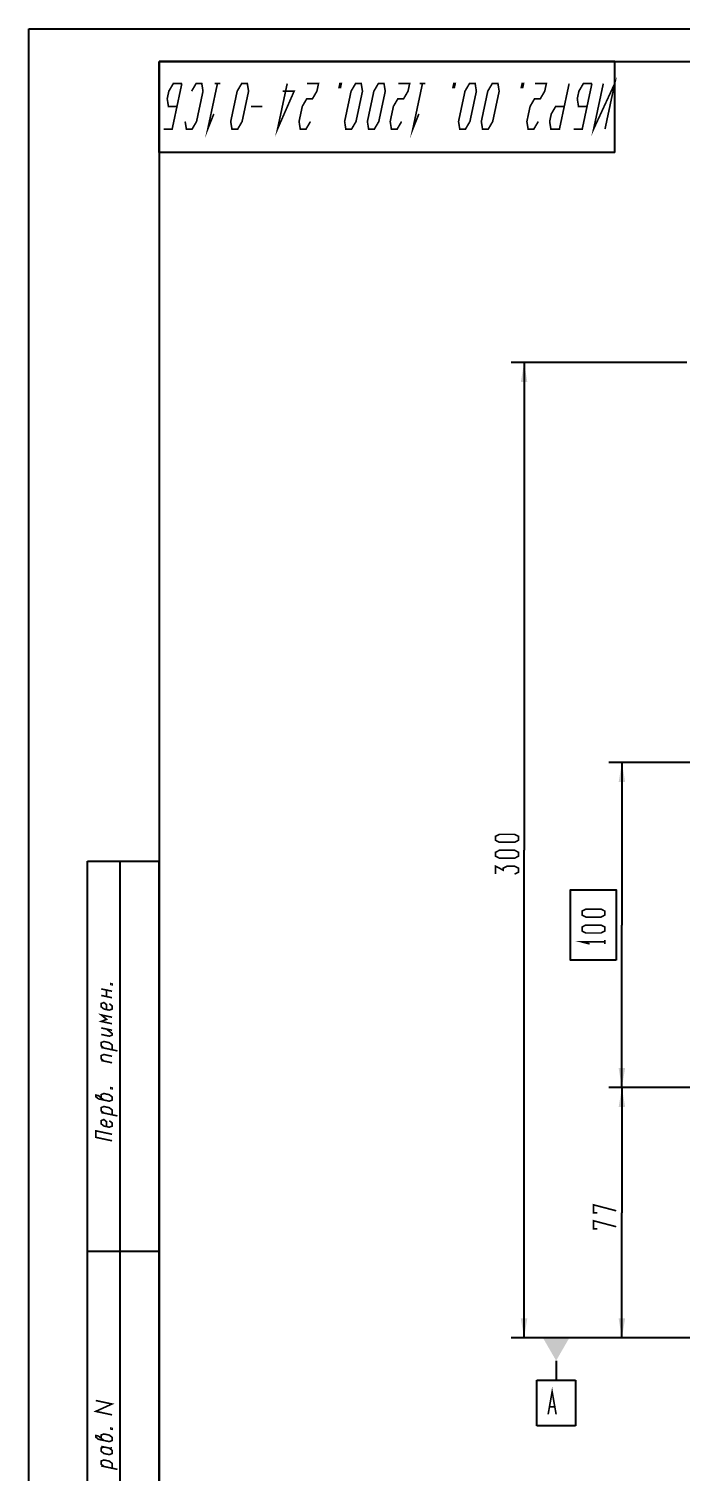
# Model space of a CAD drawing. Header units: millimetres. Extents: x -100 to 297, y -4 to 420.
# Drawn here: x 0 to 100.1, y 198.2 to 420 of the extents above; entities that cross this region are included whole.
import ezdxf

# ---------------------------------------------------------------- set-up
doc = ezdxf.new("R2010")
doc.units = ezdxf.units.MM
doc.header["$LTSCALE"] = 27.377778
doc.layers.get('0').update_dxf_attribs({"linetype": 'CONTINUOUS'})
doc.layers.add('ALL_DIMENSIONS', color=7, linetype='CONTINUOUS')
doc.layers.add('ALL_PLANE', color=7, linetype='CONTINUOUS')
doc.styles.get("Standard").update_dxf_attribs({"font": 'txt', "width": 0.7})
doc.dimstyles.new('DIMSTYLE_3', dxfattribs={"dimtxt": 3.5, "dimasz": 3, "dimexe": 0.18, "dimexo": 0.0625, "dimgap": 0.09, "dimtad": 1, "dimdec": 5, "dimlfac": 2, "dimdsep": 46, "dimtxsty": 'STANDARD', "dimblk": '_FILLED', "dimblk1": '_FILLED', "dimblk2": '_FILLED', "dimcen": 0.09, "dimadec": 0, "dimazin": 0, "dimtp": 0.3, "dimtm": 0.3, "dimtfac": 1, "dimtdec": 5, "dimtofl": 0, "dimtmove": 0, "dimatfit": 3, "dimldrblk": '_FILLED', "dimfxl": 1, "dimtolj": 1, "dimarcsym": 0})
doc.dimstyles.new('DIMSTYLE_4', dxfattribs={"dimtxt": 3.5, "dimasz": 3, "dimexe": 0.18, "dimexo": 0.0625, "dimgap": 0.09, "dimtad": 1, "dimdec": 5, "dimlfac": 2, "dimdsep": 46, "dimtxsty": 'STANDARD', "dimblk": '_FILLED', "dimblk1": '_FILLED', "dimblk2": '_FILLED', "dimcen": 0.09, "dimadec": 0, "dimazin": 0, "dimtp": 0.5, "dimtm": 0.5, "dimtfac": 1, "dimtdec": 5, "dimtofl": 0, "dimtmove": 0, "dimatfit": 3, "dimldrblk": '_FILLED', "dimfxl": 1, "dimtolj": 1, "dimarcsym": 0})

# ---------------------------------------------------------------- blocks, each defined once
blk = doc.blocks.new('_FILLED')
at = {"color": 0, "linetype": 'BYBLOCK'}
blk.add_solid([(0, 0), (-1, 0.167), (-1, -0.167)], dxfattribs=at)
blk = doc.blocks.new('*D2')
at = {"layer": 'ALL_DIMENSIONS', "color": 2, "linetype": 'CONTINUOUS'}
for p, q in [((147.06, 307.18), (89.11, 307.18)), ((91.11, 307.18), (91.11, 282.18)), ((91.11, 257.18), (91.11, 282.18)), ((95.64, 257.18), (89.11, 257.18))]:
    blk.add_line(p, q, dxfattribs=at)
at = {"layer": 'ALL_DIMENSIONS', "color": 2, "linetype": 'CONTINUOUS', "xscale": 3, "yscale": 3, "zscale": 3}
for p, rotation in [((91.11, 307.18), 90), ((91.11, 257.18), 270)]:
    blk.add_blockref('_FILLED', p, dxfattribs=dict(at, rotation=rotation))
blk = doc.blocks.new('*D3')
at = {"layer": 'ALL_DIMENSIONS', "color": 2, "linetype": 'CONTINUOUS'}
for p, q in [((145.88, 257.18), (89.11, 257.18)), ((91.11, 257.18), (91.11, 237.93)), ((91.11, 218.68), (91.11, 237.93)), ((102.17, 218.68), (89.11, 218.68))]:
    blk.add_line(p, q, dxfattribs=at)
at = {"layer": 'ALL_DIMENSIONS', "color": 2, "linetype": 'CONTINUOUS', "xscale": 3, "yscale": 3, "zscale": 3}
for p, rotation in [((91.11, 257.18), 90), ((91.11, 218.68), 270)]:
    blk.add_blockref('_FILLED', p, dxfattribs=dict(at, rotation=rotation))
blk = doc.blocks.new('*D5')
at = {"layer": 'ALL_DIMENSIONS', "color": 2, "linetype": 'CONTINUOUS'}
for p, q in [((147.06, 307.18), (89.11, 307.18)), ((91.11, 307.18), (91.11, 282.18)), ((91.11, 257.18), (91.11, 282.18)), ((95.64, 257.18), (89.11, 257.18))]:
    blk.add_line(p, q, dxfattribs=at)
at = {"layer": 'ALL_DIMENSIONS', "color": 2, "linetype": 'CONTINUOUS', "xscale": 3, "yscale": 3, "zscale": 3}
for p, rotation in [((91.11, 307.18), 90), ((91.11, 257.18), 270)]:
    blk.add_blockref('_FILLED', p, dxfattribs=dict(at, rotation=rotation))
blk = doc.blocks.new('*D16')
at = {"layer": 'ALL_DIMENSIONS', "color": 2, "linetype": 'CONTINUOUS'}
for p, q in [((101.11, 368.68), (74.08, 368.68)), ((76.08, 368.68), (76.08, 293.68)), ((76.08, 218.68), (76.08, 293.68)), ((101.11, 218.68), (74.08, 218.68))]:
    blk.add_line(p, q, dxfattribs=at)
at = {"layer": 'ALL_DIMENSIONS', "color": 2, "linetype": 'CONTINUOUS', "xscale": 3, "yscale": 3, "zscale": 3}
for p, rotation in [((76.08, 368.68), 90), ((76.08, 218.68), 270)]:
    blk.add_blockref('_FILLED', p, dxfattribs=dict(at, rotation=rotation))

msp = doc.modelspace()

# ---------------------------------------------------------------- linework, layer by layer
at = {"color": 7, "linetype": 'CONTINUOUS'}
for p, q in [((0, 0), (0, 420)), ((0, 420), (297, 420)), ((90, 415), (20, 415)), ((20, 401), (20, 415)), ((20, 415), (20, 5)), ((20, 415), (292, 415)), ((90, 401), (90, 415)), ((90, 401), (20, 401)), ((9, 172), (9, 292)), ((9, 292), (20, 292)), ((14, 172), (14, 292)), ((20, 172), (20, 292)), ((9, 232), (20, 232))]:
    msp.add_line(p, q, dxfattribs=at)
at = {"color": 2, "linetype": 'CONTINUOUS', "const_width": 0.25}
for points in [[(88.5121115, 404.5781858), (90.0000065, 411.5781858), (86.7621115, 404.5781858), (88.2500065, 411.5781858)], [(23.4999989, 411.5781858), (22.0121039, 404.5781858), (20.6996039, 404.5781858)], [(23.4999989, 411.5781858), (22.1874989, 411.5781858), (21.5020139, 410.4115191), (21.2540365, 409.2448524), (21.4435514, 408.0781858), (22.7560514, 408.0781858)], [(24.010089, 405.7448524), (24.1996039, 404.5781858), (25.0746039, 404.5781858), (25.760089, 405.7448524), (26.7520139, 410.4115191), (26.5624989, 411.5781858), (25.6874989, 411.5781858), (25.0020139, 410.4115191)], [(28.4143164, 406.9115191), (27.4808615, 404.5781858), (28.9687565, 411.5781858)], [(29.4062565, 411.5781858), (28.5312565, 411.5781858)], [(33.5625065, 411.5781858), (33.7520139, 410.4115191), (32.760089, 405.7448524), (32.0746115, 404.5781858), (31.1996115, 404.5781858), (31.010089, 405.7448524), (32.0020139, 410.4115191), (32.6875065, 411.5781858), (33.5625065, 411.5781858)], [(39.6875065, 411.5781858), (38.1996115, 404.5781858), (40.7520139, 410.4115191), (39.0020139, 410.4115191)], [(43.260089, 405.7448524), (42.5746115, 404.5781858), (41.6996115, 404.5781858), (41.510089, 405.7448524), (42.006059, 408.0781858), (42.6915365, 409.2448524), (43.5665365, 409.2448524), (44.2520139, 410.4115191), (44.5000065, 411.5781858), (42.7500065, 411.5781858)], [(47.7812565, 411.5781858), (48.0000065, 411.5781858), (47.8760026, 410.9948524), (47.6572526, 410.9948524), (47.7812565, 411.5781858)], [(51.0625065, 411.5781858), (51.2520139, 410.4115191), (50.260089, 405.7448524), (49.5746115, 404.5781858), (48.6996115, 404.5781858), (48.510089, 405.7448524), (49.5020139, 410.4115191), (50.1875065, 411.5781858), (51.0625065, 411.5781858)], [(54.5625065, 411.5781858), (54.7520139, 410.4115191), (53.760089, 405.7448524), (53.0746115, 404.5781858), (52.1996115, 404.5781858), (52.010089, 405.7448524), (53.0020139, 410.4115191), (53.6875065, 411.5781858), (54.5625065, 411.5781858)], [(57.260089, 405.7448524), (56.5746115, 404.5781858), (55.6996115, 404.5781858), (55.510089, 405.7448524), (56.006059, 408.0781858), (56.6915365, 409.2448524), (57.5665365, 409.2448524), (58.2520139, 410.4115191), (58.5000065, 411.5781858), (56.7500065, 411.5781858)], [(59.9143164, 406.9115191), (58.9808615, 404.5781858), (60.4687565, 411.5781858)], [(60.9062565, 411.5781858), (60.0312565, 411.5781858)], [(65.2812565, 411.5781858), (65.5000065, 411.5781858), (65.3760026, 410.9948524), (65.1572526, 410.9948524), (65.2812565, 411.5781858)], [(68.5625065, 411.5781858), (68.7520139, 410.4115191), (67.760089, 405.7448524), (67.0746115, 404.5781858), (66.1996115, 404.5781858), (66.010089, 405.7448524), (67.0020139, 410.4115191), (67.6875065, 411.5781858), (68.5625065, 411.5781858)], [(72.0625065, 411.5781858), (72.2520139, 410.4115191), (71.260089, 405.7448524), (70.5746115, 404.5781858), (69.6996115, 404.5781858), (69.510089, 405.7448524), (70.5020139, 410.4115191), (71.1875065, 411.5781858), (72.0625065, 411.5781858)], [(75.7812565, 411.5781858), (76.0000065, 411.5781858), (75.8760026, 410.9948524), (75.6572526, 410.9948524), (75.7812565, 411.5781858)], [(78.260089, 405.7448524), (77.5746115, 404.5781858), (76.6996115, 404.5781858), (76.510089, 405.7448524), (77.006059, 408.0781858), (77.6915365, 409.2448524), (78.5665365, 409.2448524), (79.2520139, 410.4115191), (79.5000065, 411.5781858), (77.7500065, 411.5781858)], [(83.0000065, 411.5781858), (81.5121115, 404.5781858), (80.1996115, 404.5781858), (80.010089, 405.7448524), (80.2580664, 406.9115191), (80.943559, 408.0781858), (82.256059, 408.0781858)], [(86.5000065, 411.5781858), (85.0121115, 404.5781858), (83.6996115, 404.5781858)], [(86.5000065, 411.5781858), (85.1875065, 411.5781858), (84.5020139, 410.4115191), (84.2540365, 409.2448524), (84.443559, 408.0781858), (85.756059, 408.0781858)], [(35.881059, 408.0781858), (34.131059, 408.0781858)], [(12.7779221, 273.1249913), (12.7779221, 273), (12.5695931, 273.0442969), (12.5695931, 273.1692882), (12.7779221, 273.1249913)], [(11.1112598, 272.3542622), (12.7779221, 272.0000087)], [(12.7779221, 270.999987), (11.1112598, 271.3542708)], [(11.9445909, 271.1771441), (11.9445909, 272.1771354)], [(12.7779221, 266.9999913), (11.1112598, 267.3542752), (11.9445909, 267.6771441), (11.1112598, 268.3542665), (12.7779221, 268.000013)], [(11.9445909, 269.1771311), (11.9445909, 269.9271398), (11.5279253, 270.2656858), (11.1112598, 270.1042665), (11.1112598, 269.6042708), (11.5279253, 269.2656944), (12.3612565, 269.0885677), (12.7779221, 269.249987), (12.7779221, 269.750013), (12.3612565, 270.088559)], [(11.1112598, 266.3542535), (12.7779221, 266)], [(11.1112598, 265.3542622), (12.3612565, 265.088572), (12.7779221, 265.2499913), (12.7779221, 265.5000043), (11.9445909, 266.1771267)], [(12.7779221, 262.9999957), (12.7779221, 263.7500043), (12.3612565, 264.0885503), (11.5279253, 264.2657075), (11.1112598, 264.1042578), (11.1112598, 263.6042622), (11.5279253, 263.2656858)], [(13.6112609, 262.8228689), (11.1112598, 263.3542491)], [(11.5279253, 261.2657031), (11.1112598, 261.6042491), (11.1112598, 262.1042752), (11.5279253, 262.2656944), (12.7779221, 262.0000043)], [(12.7779221, 261.000013), (11.1112598, 261.3542665)], [(12.7779221, 257.1250087), (12.7779221, 256.999987), (12.5695931, 257.0442839), (12.5695931, 257.1692752), (12.7779221, 257.1250087)], [(11.5279253, 255.2656944), (10.6945942, 255.9428168), (10.2779286, 256.0313802), (10.2779286, 255.7813976), (10.6945942, 255.4428212), (12.3612565, 255.0885677), (12.7779221, 255.249987), (12.7779221, 255.750013), (12.3612565, 256.088559), (11.5279253, 256.2656858), (11.1112598, 256.1042665), (11.1112598, 255.6042708)], [(12.7779221, 253.0000065), (12.7779221, 253.75), (12.3612565, 254.0885612), (11.5279253, 254.2657031), (11.1112598, 254.1042535), (11.1112598, 253.6042578), (11.5279253, 253.2656966)], [(13.6112609, 252.8228646), (11.1112598, 253.35426)], [(12.7779221, 248.9999957), (10.2779286, 249.5313911), (10.2779286, 250.5313976), (12.7779221, 250.0000022)], [(11.9445909, 251.1771354), (11.9445909, 251.9271289), (11.5279253, 252.2656901), (11.1112598, 252.1042556), (11.1112598, 251.60426), (11.5279253, 251.2656988), (12.3612565, 251.088572), (12.7779221, 251.2500065), (12.7779221, 251.7500022), (12.3612565, 252.0885634)], [(12.7779221, 206.8541623), (10.2779286, 207.3855577), (12.7779221, 208.5208398), (10.2779286, 209.0522201)], [(12.7779221, 204.7708268), (12.7779221, 204.6458355), (12.5695931, 204.6901172), (12.5695931, 204.8151085), (12.7779221, 204.7708268)], [(11.5279253, 202.9115278), (10.6945942, 203.5886654), (10.2779286, 203.6772287), (10.2779286, 203.4272309), (10.6945942, 203.0886545), (12.3612565, 202.734401), (12.7779221, 202.8958355), (12.7779221, 203.3958312), (12.3612565, 203.7343924), (11.5279253, 203.9115343), (11.1112598, 203.7500998), (11.1112598, 203.250089)], [(11.1112598, 202.0000998), (12.3612565, 201.7343945), (12.7779221, 201.7708377)], [(11.5279253, 201.9115365), (11.1112598, 201.7500868), (11.1112598, 201.2500911), (11.5279253, 200.9115299), (12.3612565, 200.7344032), (12.7779221, 200.8958377), (12.7779221, 201.3958333), (12.3612565, 201.7343945)], [(12.7779221, 198.6458268), (12.7779221, 199.3958355), (12.3612565, 199.7343967), (11.5279253, 199.9115234), (11.1112598, 199.750089), (11.1112598, 199.2500933), (11.5279253, 198.9115321)], [(13.6112609, 198.4687001), (11.1112598, 199.0000955)]]:
    msp.add_lwpolyline(points, dxfattribs=at)
at = {"layer": 'ALL_DIMENSIONS', "color": 2, "linetype": 'CONTINUOUS', "const_width": 0.25}
for points in [[(75.2085113, 295.2097179), (74.625178, 294.9034679), (72.2918446, 294.9034679), (71.7085113, 295.2097179), (71.7085113, 295.8222179), (72.2918446, 296.1284679), (74.625178, 296.1284679), (75.2085113, 295.8222179), (75.2085113, 295.2097179)], [(75.2085113, 292.7597179), (74.625178, 292.4534679), (72.2918446, 292.4534679), (71.7085113, 292.7597179), (71.7085113, 293.3722179), (72.2918446, 293.6784679), (74.625178, 293.6784679), (75.2085113, 293.3722179), (75.2085113, 292.7597179)], [(71.7085113, 290.0034679), (71.7085113, 291.2284679), (72.875178, 290.6159679), (72.875178, 290.9222179), (73.4585113, 291.2284679), (74.625178, 291.2284679), (75.2085113, 290.9222179), (75.2085113, 290.3097179), (74.625178, 290.0034679)], [(88.4836437, 283.7097266), (87.9003103, 283.4034766), (85.566977, 283.4034766), (84.9836437, 283.7097266), (84.9836437, 284.3222266), (85.566977, 284.6284766), (87.9003103, 284.6284766), (88.4836437, 284.3222266), (88.4836437, 283.7097266)], [(88.4836437, 281.2597266), (87.9003103, 280.9534766), (85.566977, 280.9534766), (84.9836437, 281.2597266), (84.9836437, 281.8722266), (85.566977, 282.1784766), (87.9003103, 282.1784766), (88.4836437, 281.8722266), (88.4836437, 281.2597266)], [(86.1503103, 279.2691016), (84.9836437, 279.5753516), (88.4836437, 279.5753516)], [(88.4836437, 279.2691016), (88.4836437, 279.8816016)], [(90.2336437, 238.2347309), (86.7336437, 239.1534809), (86.7336437, 237.9284809), (87.316977, 237.9284809)], [(90.2336437, 235.7847309), (86.7336437, 236.7034809), (86.7336437, 235.4784809), (87.316977, 235.4784809)]]:
    msp.add_lwpolyline(points, dxfattribs=at)
at = {"layer": 'ALL_DIMENSIONS', "color": 2, "linetype": 'CONTINUOUS'}
msp.add_lwpolyline([(90.2336434, 276.7534761), (83.2336434, 276.7534761), (83.2336434, 287.6034761), (90.2336434, 287.6034761), (90.2336434, 276.7534761)], dxfattribs=at)
at = {"layer": 'ALL_PLANE', "color": 2, "linetype": 'CONTINUOUS'}
for p, q in [((113.1384882, 218.6784761), (81.00347, 218.6784761)), ((81.00347, 215.1784761), (81.00347, 212.1784761)), ((78.02847, 212.1784761), (83.97847, 212.1784761)), ((78.02847, 205.1784761), (78.02847, 212.1784761)), ((83.97847, 212.1784761), (83.97847, 205.1784761)), ((83.97847, 205.1784761), (78.02847, 205.1784761))]:
    msp.add_line(p, q, dxfattribs=at)
at = {"layer": 'ALL_PLANE', "color": 2, "linetype": 'CONTINUOUS', "const_width": 0.25}
for points in [[(79.7784722, 206.9284766), (80.3909722, 210.4284766), (81.0034722, 206.9284766)], [(80.0847222, 208.0951432), (80.6972222, 208.0951432)]]:
    msp.add_lwpolyline(points, dxfattribs=at)
at = {"layer": 'ALL_PLANE', "color": 2, "linetype": 'CONTINUOUS'}
msp.add_solid([(78.9827441, 218.6784761), (83.024196, 218.6784761), (81.00347, 215.1784761)], dxfattribs=at)

# ---------------------------------------------------------------- dimensions: what is measured, and where the dimension line sits
at = {"layer": 'ALL_DIMENSIONS', "color": 2, "linetype": 'CONTINUOUS'}
for base, p1, p2, dimstyle, picture, middle in [((76.0835077, 368.6784761), (101.1086434, 218.6784761), (101.1086434, 368.6784761), 'DIMSTYLE_4', '*D16', (75.2085077, 290.0034761)), ((91.1086434, 307.1784761), (95.641575, 257.1784761), (147.0553662, 307.1784761), 'DIMSTYLE_3', '*D2', (88.4836434, 278.5034761)), ((91.1086434, 307.1784761), (95.641575, 257.1784761), (147.0553662, 307.1784761), 'DIMSTYLE_3', '*D5', (88.4836434, 278.5034761)), ((91.1086434, 257.1784761), (102.1703992, 218.6784761), (145.8777163, 257.1784761), 'DIMSTYLE_3', '*D3', (90.2336434, 235.4784761))]:
    dim = msp.add_linear_dim(base=base, p1=p1, p2=p2, angle=90, dimstyle=dimstyle, dxfattribs=at)
    dim.commit()
    dim.dimension.update_dxf_attribs({"geometry": picture, "text_midpoint": middle, "dimtype": 160})

doc.saveas('drawing.dxf')
